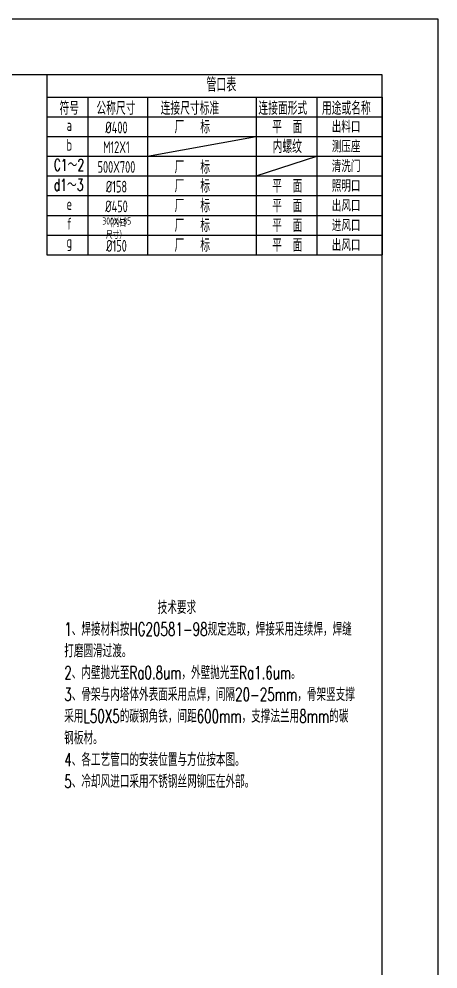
# Model space of a CAD drawing. Extents: x -17137 to -4525, y -501 to 17337.
# Drawn here: x -9024 to -4525, y 7141 to 17337 of the extents above; entities that cross this region are included whole.
import ezdxf

# ---------------------------------------------------------------- set-up
doc = ezdxf.new("R2010")
doc.units = 0
doc.header["$LTSCALE"] = 200
for name, color, linetype in [('01', 7, 'CONTINUOUS'), ('02', 1, 'CONTINUOUS'), ('11', 3, 'CONTINUOUS')]:
    doc.layers.add(name, color=color, linetype=linetype)
doc.styles.add('INTECAD', font='txt.shx', dxfattribs={"width": 0.67, "bigfont": 'intecad.shx'})
doc.styles.get("Standard").update_dxf_attribs({"font": 'isocp.shx', "width": 0.707, "bigfont": 'hztxt.shx'})

msp = doc.modelspace()

# ---------------------------------------------------------------- linework, layer by layer
at = {"layer": '01'}
msp.add_lwpolyline([(-16536.76957, 100), (-5125.36957, 100), (-5125.36957, 16736.62), (-16536.76957, 16736.62)], close=True, dxfattribs=at)
at = {"layer": '02', "color": 0, "linetype": 'Continuous'}
for p, q in [((-8725.22585, 16736.62), (-8725.22585, 14806.57723)), ((-8725.22585, 16500.01723), (-5125.36957, 16500.01723)), ((-5125.36957, 16500.01723), (-5125.36957, 14806.57723)), ((-8725.22585, 14806.57723), (-5125.36957, 14806.57723))]:
    msp.add_line(p, q, dxfattribs=at)
at = {"layer": '02', "linetype": 'Continuous'}
for p, q in [((-8284.24608, 16500.01723), (-8284.24608, 14806.57723)), ((-7644.40183, 16500.01723), (-7644.40183, 14806.57723)), ((-6476.4485, 16500.01723), (-6476.4485, 14806.57723)), ((-5827.37061, 16500.01723), (-5827.37061, 14806.57723)), ((-8725.22585, 16288.33723), (-5125.36957, 16288.33723)), ((-8725.22585, 16076.65723), (-5125.36957, 16076.65723)), ((-8725.22585, 15864.97723), (-5125.36957, 15864.97723)), ((-8725.22585, 15653.29723), (-5125.36957, 15653.29723)), ((-8725.22585, 15441.61723), (-5125.36957, 15441.61723))]:
    msp.add_line(p, q, dxfattribs=at)
at = {"layer": '02', "color": 1, "linetype": 'Continuous'}
for p, q in [((-8725.22585, 15229.93723), (-5125.36957, 15229.93723)), ((-8725.22585, 15018.25723), (-5125.36957, 15018.25723))]:
    msp.add_line(p, q, dxfattribs=at)
at = {"layer": '02'}
msp.add_lwpolyline([(-17137.36957, -500.6), (-4524.76957, -500.6), (-4524.76957, 17337.22), (-17137.36957, 17337.22)], close=True, dxfattribs=at)
at = {"layer": '11', "color": 1, "linetype": 'Continuous'}
for p, q in [((-7644.40183, 15864.97723), (-6476.4485, 16076.65723)), ((-6476.4485, 15653.29723), (-5827.37061, 15864.97723))]:
    msp.add_line(p, q, dxfattribs=at)

# ---------------------------------------------------------------- texts
at = {"layer": '11', "linetype": 'Continuous', "attachment_point": 5}
for s, insert, char_height, width in [('管口表', (-6851.17247, 16632.46529), 151.2, 890.5012196), ('符号', (-8484.02382, 16379.05723), 141.12, 206.2430999), ('公称尺寸', (-7983.04783, 16379.05723), 141.12, 455.7697198), ('连接尺寸标准', (-7188.63261, 16379.05723), 141.12, 911.5381796), ('连接面形式', (-6191.46138, 16379.05723), 141.12, 911.5381796), ('用途或名称', (-5509.23481, 16379.05723), 141.12, 911.5381796), ('a', (-8484.02382, 16198.46627), 126, 206.2430999), ('%%c400', (-7977.8602, 16172.71828), 126, 455.76972), ('厂   标', (-7162.85915, 16179.5106), 141.12, 911.5381796), ('平  面', (-6143.12708, 16179.5106), 141.12, 911.5381796), ('出料口', (-5511.63707, 16180.31255), 126, 451.2349798), ('b', (-8484.02382, 15986.78627), 126, 206.2430999), ('M12X1', (-7977.8602, 15961.03828), 126, 455.7697198), ('内螺纹', (-6143.12708, 15967.8306), 141.12, 911.5381796), ('测压座', (-5511.63707, 15968.63255), 126, 451.2349798), ('500X700', (-7977.8602, 15749.35828), 126, 455.76972), ('厂   标', (-7162.85915, 15747.55761), 141.12, 911.5381796), ('清洗门', (-5511.63707, 15756.95255), 126, 451.2349798), ('%%c158', (-7977.8602, 15537.67828), 126, 455.7697198), ('厂   标', (-7162.85915, 15544.4706), 141.12, 911.5381796), ('平  面', (-6143.12708, 15544.4706), 141.12, 911.5381796), ('照明口', (-5511.63707, 15545.27255), 126, 451.2349798), ('厂   标', (-7162.85915, 15332.7906), 141.12, 911.5381796), ('平  面', (-6143.12708, 15332.7906), 141.12, 911.5381796), ('出风口', (-5511.63707, 15333.59255), 126, 451.2349798), ('e', (-8484.02382, 15351.74627), 126, 206.2430999), ('%%c450', (-7977.8602, 15325.99828), 126, 455.76972), ('f', (-8484.02382, 15140.06627), 126, 206.2430999), ('300X485', (-7974.14862, 15169.24942), 75.6, 273.461832), ('厂   标', (-7162.85915, 15121.1106), 141.12, 911.5381796), ('平  面', (-6143.12708, 15121.1106), 141.12, 911.5381796), ('进风口', (-5511.63707, 15121.91255), 126, 451.2349798), ('（内口尺寸）', (-7982.95109, 15077.79467), 75.6, 273.4615799), ('厂   标', (-7162.85915, 14909.4306), 141.12, 911.5381796), ('g', (-8484.02382, 14928.38627), 126, 206.242848), ('%%c150', (-7977.8602, 14902.63828), 126, 455.76972), ('平  面', (-6143.12708, 14909.4306), 141.12, 911.5381796), ('出风口', (-5511.63707, 14910.23255), 126, 451.2349798)]:
    msp.add_mtext(s, dxfattribs=dict(at, insert=insert, char_height=char_height, width=width))
at = {"layer": '11', "color": 3, "linetype": 'Continuous', "char_height": 126, "width": 440.979336, "attachment_point": 1, "style": 'INTECAD'}
for s, insert in [('C1～2', (-8650.39073, 15834.61946)), ('d1～3', (-8650.39073, 15620.07009))]:
    msp.add_mtext(s, dxfattribs=dict(at, insert=insert))
at = {"layer": '11', "insert": (-8538.3816, 11091.97889), "char_height": 140, "width": 3137.168, "attachment_point": 1, "style": 'INTECAD'}
msp.add_mtext('            技术要求\\P1、焊接材料按HG20581-98规定选取，焊接采用连续焊，焊缝打磨圆滑过渡。\\P2、内壁抛光至Ra0.8um，外壁抛光至Ra1.6um。\\P3、骨架与内塔体外表面采用点焊，间隔20-25mm，骨架竖支撑采用L50X5的碳钢角铁，间距600mm，支撑法兰用8mm的碳钢板材。\\P4、各工艺管口的安装位置与方位按本图。\\P5、冷却风进口采用不锈钢丝网铆压在外部。', dxfattribs=at)

doc.saveas('drawing.dxf')
